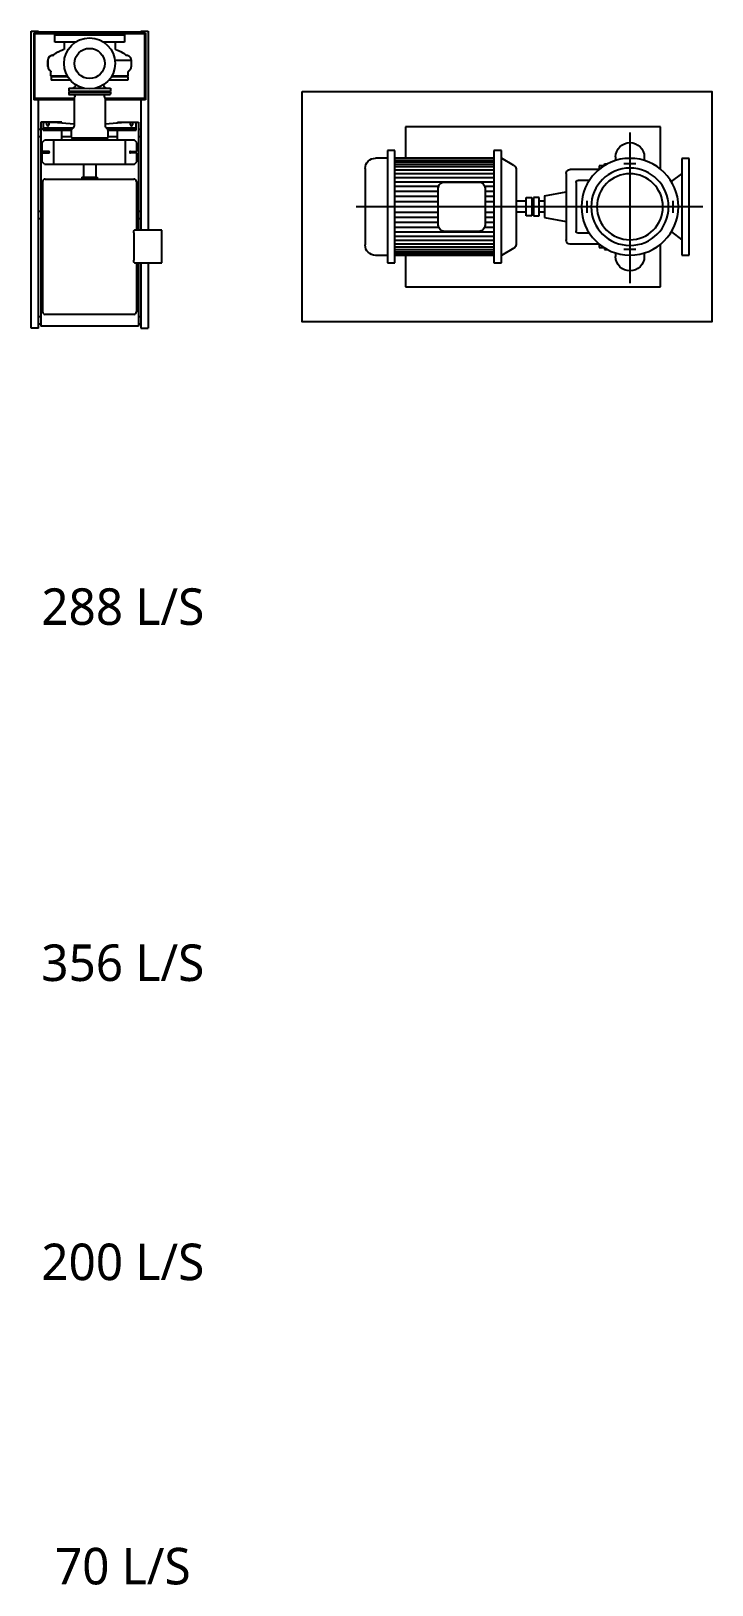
# Model space of a CAD drawing. Header units: millimetres. Extents: x -69706 to 52883, y -6882 to 68885.
# Drawn here: x 16479 to 20201, y 55364 to 63867 of the extents above; entities that cross this region are included whole.
import ezdxf
from ezdxf.enums import TextEntityAlignment as Align

# ---------------------------------------------------------------- set-up
doc = ezdxf.new("R2010")
doc.units = ezdxf.units.MM
doc.linetypes.add('CENTER2', pattern=[28.575, 19.05, -3.175, 3.175, -3.175])
doc.layers.add('B2F-H-EQ-P-T20001$0$H-EQ-TXT-機房', color=7, linetype='Continuous')
doc.layers.add('B2F-H-EQ-P-T20001$0$M-HVAC-EQPM', color=134, linetype='Continuous')
doc.layers.add('M-HVAC-CHILLER', color=1, linetype='CENTER2', lineweight=25)
doc.layers.add('M-HVAC-PUMPS', color=1, linetype='CENTER2', lineweight=25)
doc.styles.add('B2F-H-EQ-P-T20001$0$LK-TXT', font='Microsoft JhengHei.ttf')

# ---------------------------------------------------------------- blocks, each defined once
blk = doc.blocks.new('A$C73B022B9')
at = {"layer": 'M-HVAC-PUMPS', "linetype": 'ByBlock'}
for p, q in [((0, -35.3), (0, -1238)), ((-189.2, -116.9), (-189.2, -88.6)), ((-189.2, -88.6), (189.2, -88.6)), ((189.2, -116.9), (-189.2, -116.9)), ((-98.1, -158.3), (-129, -116.9)), ((98.1, -158.3), (129, -116.9)), ((189.2, -88.6), (189.2, -116.9)), ((23.6, -152.4), (-23.6, -152.4)), ((-312.5, -1196.8), (-312.5, -200.7)), ((-312.5, -200.7), (-146.9, -200.7)), ((146.9, -200.7), (312.5, -200.7)), ((312.5, -200.7), (312.5, -1196.8)), ((-180.7, -264), (-194.7, -264)), ((-167.7, -296.5), (-167.7, -343.7)), ((167.7, -296.5), (167.7, -343.7)), ((194.7, -264), (180.7, -264)), ((289.7, -320.1), (-298.7, -320.1)), ((-180.7, -376.2), (-194.7, -376.2)), ((-167.6, -419), (-167.6, -407.9)), ((-159.5, -419), (-167.6, -419)), ((-159.5, -440.1), (-159.5, -421.9)), ((159.5, -421.9), (159.5, -440.1)), ((161.3, -419), (167.6, -419)), ((167.6, -419), (167.6, -407.9)), ((194.7, -376.2), (180.7, -376.2)), ((-146.3, -440.1), (-159.5, -440.1)), ((-145.7, -440.1), (-145.7, -553.2)), ((-102.7, -479.1), (-102.7, -522.4)), ((102.7, -479.1), (102.7, -522.4)), ((145.7, -440.1), (145.7, -553.2)), ((159.5, -440.1), (146.3, -440.1)), ((94.6, -530.5), (-94.6, -530.5)), ((23.6, -487.8), (-23.6, -487.8)), ((129.5, -569.4), (-129.5, -569.4)), ((-42.3, -653.9), (-58.1, -569.4)), ((42.3, -653.9), (58.1, -569.4)), ((42.3, -653.9), (-42.3, -653.9)), ((-21.3, -653.9), (-21.3, -675.1)), ((21.3, -653.9), (21.3, -675.1)), ((-35.5, -697.3), (-35.5, -675.1)), ((-35.5, -675.1), (35.5, -675.1)), ((35.5, -697.3), (-35.5, -697.3)), ((35.5, -703.4), (-35.5, -703.4)), ((-35.5, -703.4), (-35.5, -725.6)), ((-35.5, -725.6), (35.5, -725.6)), ((-21.3, -725.6), (-21.3, -764.8)), ((21.3, -725.6), (21.3, -764.8)), ((35.5, -675.1), (35.5, -697.3)), ((35.5, -725.6), (35.5, -703.4)), ((-161.7, -772.9), (-189.9, -821.8)), ((147.7, -764.8), (-147.7, -764.8)), ((161.7, -772.9), (189.9, -821.8)), ((-219.5, -851.4), (-219.5, -821.8)), ((-219.5, -821.8), (219.5, -821.8)), ((219.5, -821.8), (219.5, -851.4)), ((219.5, -851.4), (-219.5, -851.4)), ((-189.9, -851.4), (-189.9, -1238)), ((-187.1, -1238), (-187.1, -851.4)), ((-182.6, -1238), (-182.6, -851.4)), ((-176, -1238), (-176, -851.4)), ((-167.4, -1238), (-167.4, -851.4)), ((-156.9, -1238), (-156.9, -851.4)), ((-144.6, -1238), (-144.6, -851.4)), ((-130.5, -1238), (-130.5, -851.4)), ((-114.9, -1238), (-114.9, -851.4)), ((-98, -1238), (-98, -851.4)), ((-96.7, -910.2), (-96.7, -1044.5)), ((-79.8, -887.1), (-79.8, -851.4)), ((72.3, -885.9), (-72.3, -885.9)), ((-60.7, -885.9), (-60.7, -851.4)), ((-40.9, -885.9), (-40.9, -851.4)), ((-20.6, -885.9), (-20.6, -851.4)), ((20.6, -885.9), (20.6, -851.4)), ((40.9, -885.9), (40.9, -851.4)), ((60.7, -885.9), (60.7, -851.4)), ((79.8, -887.1), (79.8, -851.4)), ((96.7, -1044.5), (96.7, -910.2)), ((98, -1238), (98, -851.4)), ((114.9, -1238), (114.9, -851.4)), ((130.5, -1238), (130.5, -851.4)), ((144.6, -1238), (144.6, -851.4)), ((156.9, -1238), (156.9, -851.4)), ((165.9, -1238), (165.9, -851.4)), ((176, -1238), (176, -851.4)), ((182.6, -1238), (182.6, -851.4)), ((189.9, -851.4), (189.9, -1238)), ((-79.8, -1238), (-79.8, -1067.7)), ((-72.3, -1068.9), (72.3, -1068.9)), ((-60.7, -1238), (-60.7, -1068.9)), ((-40.9, -1238), (-40.9, -1068.9)), ((-20.6, -1238), (-20.6, -1068.9)), ((20.6, -1238), (20.6, -1068.9)), ((40.9, -1238), (40.9, -1068.9)), ((60.7, -1238), (60.7, -1068.9)), ((79.8, -1238), (79.8, -1067.7)), ((-189.9, -1196.8), (-312.5, -1196.8)), ((312.5, -1196.8), (189.9, -1196.8)), ((-219.5, -1267.5), (-219.5, -1238)), ((-219.5, -1238), (219.5, -1238)), ((219.5, -1267.5), (-219.5, -1267.5)), ((-189.9, -1267.5), (-189.9, -1313.6)), ((0, -1238), (0, -1389.4)), ((189.9, -1267.5), (189.9, -1313.6)), ((219.5, -1238), (219.5, -1267.5)), ((149.4, -1354.1), (-149.4, -1354.1))]:
    blk.add_line(p, q, dxfattribs=at)
blk.add_lwpolyline([(450, -1600), (450, 0), (-450, 0), (-450, -1600)], close=True, dxfattribs=at)
for radius in [189.2, 151.2, 129]:
    blk.add_circle((0, -320.1), radius, dxfattribs=at)
for centre, radius, start, end in [((-194.7, -320.1), 56.1, 90, 270), ((194.7, -320.1), 56.1, 270, 90), ((-94.6, -522.4), 8.11, 180, 270), ((94.6, -522.4), 8.11, 270, 0), ((-129.5, -553.2), 16.2, 180, 270), ((129.5, -553.2), 16.2, 270, 0), ((-147.7, -781), 16.2, 90, 150), ((147.7, -781), 16.2, 30, 90), ((-72.3, -910.2), 24.3, 90, 180), ((72.3, -910.2), 24.3, 0, 90), ((-72.3, -1044.5), 24.3, 180, 270), ((72.3, -1044.5), 24.3, 270, 0), ((-149.4, -1313.6), 40.6, 180, 270), ((149.4, -1313.6), 40.6, 270, 0)]:
    blk.add_arc(centre, radius, start, end, dxfattribs=at)
blk = doc.blocks.new('B2F-H-EQ-P-T20001$0$CWP-B2C01~04-6200LPM-350KPA')
at = {"color": 0}
for p, q in [((0, 599.2), (0, 639.4)), ((0, 639.4), (1626, 639.4)), ((0, 599.2), (1248.2, 599.2)), ((24, 599.2), (24, 586.5)), ((62.1, 586.5), (62.1, 599.2)), ((599.7, 599.2), (599.7, 586.5)), ((640, 599.2), (640, 586.5)), ((1048.3, 599.2), (1048.3, 586.5)), ((1088.6, 599.2), (1088.6, 586.5)), ((1615, 624.6), (1249.9, 624.6)), ((1249.9, 404.3), (1249.9, 624.6)), ((1257.8, 619.8), (1613.5, 619.8)), ((1257.8, 404.3), (1257.8, 619.8)), ((1613.5, 619.8), (1613.5, 129.2)), ((1615, 624.6), (1615, 14.8)), ((1619.6, 599.2), (1626, 599.2)), ((1619.6, 40.2), (1619.6, 599.2)), ((1626, 639.4), (1626, 599.2)), ((10.4, 52.9), (10.4, 586.5)), ((1128.3, 586.5), (10.4, 586.5)), ((75.9, 77.1), (75.9, 562.4)), ((802.1, 576.4), (90, 576.4)), ((816.2, 562.4), (816.2, 77.1)), ((897.1, 565.8), (909.8, 578.5)), ((897.1, 565.8), (897.1, 73.6)), ((897.1, 515), (1029.7, 515)), ((909.8, 578.5), (959, 578.5)), ((959, 578.5), (959, 543.6)), ((967.7, 578.5), (1017, 578.5)), ((967.7, 543.6), (967.7, 578.5)), ((1017, 578.5), (1029.7, 565.8)), ((1029.7, 73.6), (1029.7, 565.8)), ((1084.7, 573.8), (1084.7, 419.8)), ((1084.7, 573.8), (1094.2, 573.8)), ((1092.6, 573.8), (1092.6, 414.5)), ((1094.2, 412.9), (1094.2, 573.8)), ((1124.4, 573.7), (1094.2, 573.7)), ((1113.3, 553.8), (1124.4, 553.8)), ((1124.4, 542.7), (1113.3, 542.7)), ((1116, 404.3), (1126, 516.5)), ((1126, 555.4), (1126, 572.1)), ((1126, 516.5), (1126, 541.1)), ((1128.3, 472.1), (1128.3, 586.5)), ((1378.2, 529.3), (1357.6, 529.3)), ((1357.6, 425.4), (1357.6, 529.3)), ((1378.2, 529.3), (1378.2, 440.2)), ((1378.6, 440.4), (1378.6, 530.6)), ((1380.2, 530.8), (1403.4, 530.8)), ((1403.7, 530.8), (1403.4, 530.8)), ((1406.1, 531.6), (1403.7, 530.8)), ((1407, 532.3), (1406.1, 531.6)), ((1406.9, 532.3), (1407, 532.3)), ((1433.6, 547.6), (1431.8, 547.6)), ((1432.2, 547.4), (1465.8, 547.4)), ((1436.4, 547.6), (1433.6, 547.6)), ((1440, 547.6), (1436.4, 547.6)), ((1445.7, 547.7), (1440, 547.6)), ((1451.2, 547.7), (1445.7, 547.7)), ((1453.5, 547.7), (1451.2, 547.7)), ((1454.5, 547.7), (1453.5, 547.7)), ((1455.5, 547.6), (1454.5, 547.7)), ((1456.5, 547.6), (1455.5, 547.6)), ((1457.5, 547.6), (1456.5, 547.6)), ((1463.4, 547.6), (1461.7, 547.6)), ((1466.2, 547.6), (1466.2, 547.6)), ((1492.8, 525.5), (1492.7, 525.8)), ((1492.8, 525.2), (1492.8, 525.5)), ((1492.9, 525), (1492.8, 525.2)), ((1492.9, 524.7), (1492.9, 525)), ((1492.9, 524.4), (1492.9, 524.7)), ((1493, 524), (1492.9, 524.4)), ((1493.1, 523.5), (1493, 524)), ((1493.2, 522.9), (1493.1, 523.5)), ((1493.2, 522.6), (1493.2, 522.9)), ((1493.2, 522.5), (1493.2, 522.6)), ((1493.2, 522.6), (1493.2, 522.6)), ((1493.2, 522.5), (1493.2, 522.5)), ((1493.2, 522.5), (1493.2, 522.5)), ((1565.9, 396), (1565.9, 510.2)), ((1565.9, 510.2), (1604.9, 510.2)), ((1604.9, 510.2), (1604.9, 129.2)), ((1029.7, 472.1), (1084.7, 472.1)), ((1049.9, 472.1), (1049.9, 419.8)), ((1122, 472.1), (1128.3, 472.1)), ((1278, 208.6), (1278, 430.9)), ((1292.3, 434), (1281.2, 434)), ((1292.3, 434), (1292.3, 205.4)), ((1295.5, 427.7), (1292.3, 427.7)), ((1312.9, 434), (1295.5, 434)), ((1295.5, 205.4), (1295.5, 434)), ((1312.9, 434), (1312.9, 351.3)), ((1505.4, 503.4), (1505.9, 503.2)), ((1517.9, 476.7), (1516.6, 479.4)), ((1516.7, 479.3), (1516.6, 479.4)), ((1520.1, 472), (1517.9, 476.7)), ((1565.9, 459.4), (1525.8, 459.4)), ((1604.9, 471.2), (1606.9, 471.2)), ((1606.9, 471.2), (1606.9, 168.2)), ((826.7, 361.9), (816.2, 361.9)), ((826.7, 361.9), (826.7, 277.5)), ((897.1, 353.1), (826.7, 353.1)), ((1038.1, 340.4), (1029.7, 340.4)), ((1038.9, 341.2), (1040.5, 342.7)), ((1038.9, 326.9), (1038.9, 341.2)), ((1040.5, 222.9), (1040.5, 416.6)), ((1084.7, 419.8), (1043.7, 419.8)), ((1101, 406.1), (1089.2, 417.9)), ((1259, 404.3), (1105.5, 404.3)), ((826.7, 277.5), (816.2, 277.5)), ((897.1, 286.3), (826.7, 286.3)), ((1038.1, 299.1), (1029.7, 299.1)), ((1040.5, 326.9), (1034.1, 326.9)), ((1034.1, 312.5), (1034.1, 326.9)), ((1040.5, 319.7), (1034.1, 319.7)), ((1034.1, 312.5), (1040.5, 312.5)), ((1038.9, 298.3), (1038.9, 312.5)), ((1038.9, 298.3), (1040.5, 296.7)), ((1312.9, 288.1), (1312.9, 205.4)), ((1084.7, 219.7), (1043.7, 219.7)), ((1049.9, 219.7), (1049.9, 167.3)), ((1084.7, 219.7), (1084.7, 65.6)), ((1101, 233.3), (1089.2, 221.5)), ((1092.6, 224.9), (1092.6, 65.6)), ((1094.2, 65.6), (1094.2, 226.5)), ((1259, 235.2), (1105.5, 235.2)), ((1126, 122.7), (1116, 235)), ((1249.9, 14.8), (1249.9, 235.2)), ((1257.8, 19.6), (1257.8, 235.2)), ((1292.3, 205.4), (1281.2, 205.4)), ((1295.5, 211.7), (1292.3, 211.7)), ((1312.9, 205.4), (1295.5, 205.4)), ((1357.6, 110.1), (1357.6, 214)), ((1378.2, 199.2), (1378.2, 110.1)), ((1378.6, 108.2), (1378.6, 199)), ((1524.4, 176.3), (1525.5, 178.7)), ((1525.5, 178.7), (1526.1, 180)), ((1565.9, 180), (1526.1, 180)), ((1565.9, 129.2), (1565.9, 243.4)), ((1029.7, 124.5), (897.1, 124.5)), ((959, 60.9), (959, 95.8)), ((967.7, 95.8), (967.7, 60.9)), ((1029.7, 167.3), (1084.7, 167.3)), ((1113.3, 96.5), (1124.4, 96.5)), ((1124.4, 85.4), (1113.3, 85.4)), ((1122, 167.3), (1128.3, 167.3)), ((1126, 98.1), (1126, 122.7)), ((1128.3, 167.3), (1128.3, 52.9)), ((1378.2, 110.1), (1357.6, 110.1)), ((1378.6, 108.2), (1379.5, 108)), ((1380.2, 108), (1403.4, 108)), ((1432.2, 91.4), (1465.8, 91.4)), ((1465.8, 91.4), (1465.9, 92.3)), ((1465.8, 91.4), (1465.8, 92)), ((1492.7, 115.3), (1492.8, 115.6)), ((1492.7, 115.1), (1492.7, 115.3)), ((1492.8, 116.1), (1492.9, 116.4)), ((1492.8, 115.8), (1492.8, 116.1)), ((1492.8, 115.6), (1492.8, 115.8)), ((1492.9, 116.8), (1493.1, 117.9)), ((1492.9, 116.4), (1492.9, 116.8)), ((1493.1, 118.1), (1493.1, 118)), ((1493.1, 118), (1493.1, 118.1)), ((1493.1, 117.9), (1493.1, 118)), ((1493.8, 120.6), (1494.5, 122)), ((1505.4, 135.5), (1506, 136.7)), ((1506, 136.7), (1510.2, 145.9)), ((1510.2, 145.9), (1515.5, 157.2)), ((1515.5, 157.2), (1517.8, 162.1)), ((1604.9, 129.2), (1565.9, 129.2)), ((1606.9, 168.2), (1604.9, 168.2)), ((1613.5, 129.2), (1613.5, 19.6)), ((0, 40.2), (0, 0)), ((358.5, 40.2), (0, 40.2)), ((358.5, 0), (0, 0)), ((358.5, 52.9), (10.4, 52.9)), ((24, 52.9), (24, 40.2)), ((62.1, 40.2), (62.1, 52.9)), ((358.5, 63), (90, 63)), ((358.5, 73.9), (358.5, -75.8)), ((522.3, 78.6), (372.6, 78.6)), ((536.4, -75.8), (536.4, 73.9)), ((802.1, 63), (536.4, 63)), ((1128.3, 52.9), (536.4, 52.9)), ((1249.9, 40.2), (536.4, 40.2)), ((1626, 0), (536.4, 0)), ((599.7, 52.9), (599.7, 40.2)), ((640, 52.9), (640, 40.2)), ((897.1, 73.6), (909.8, 60.9)), ((909.8, 60.9), (959, 60.9)), ((967.7, 60.9), (1017, 60.9)), ((1017, 60.9), (1029.7, 73.6)), ((1048.3, 52.9), (1048.3, 40.2)), ((1084.7, 65.6), (1094.2, 65.6)), ((1088.6, 52.9), (1088.6, 40.2)), ((1094.2, 65.6), (1124.4, 65.6)), ((1126, 67.1), (1126, 83.8)), ((1615, 14.8), (1249.9, 14.8)), ((1613.5, 19.6), (1257.8, 19.6)), ((1626, 40.2), (1619.6, 40.2)), ((1626, 40.2), (1626, 0)), ((358.5, -75.8), (536.4, -75.8))]:
    blk.add_line(p, q, dxfattribs=at)
for points in [[(1431.8, 547.6), (1426.4, 547), (1419.5, 544.6), (1413.7, 540.7), (1409.4, 536.2), (1407.1, 532.5), (1406.9, 532.3)], [(1459.2, 547.6), (1458.8, 547.6), (1458.4, 547.6), (1457.5, 547.6)], [(1460.2, 547.6), (1459.9, 547.6), (1459.2, 547.6)], [(1461.7, 547.6), (1461.1, 547.6), (1460.9, 547.6), (1460.2, 547.6)], [(1466.2, 547.6), (1465.1, 547.6), (1463.4, 547.6)], [(1466.6, 547.6), (1466.2, 547.6), (1466.2, 547.6)], [(1492.7, 525.8), (1492.7, 525.9), (1492.6, 526.1), (1492.6, 526.3), (1492.6, 526.5), (1492.5, 526.7), (1492.5, 526.9), (1492.4, 527.1), (1492.4, 527.3), (1492.3, 527.6), (1492.2, 527.9), (1492.2, 528.1), (1492.1, 528.4), (1492, 528.7), (1491.9, 529), (1491.8, 529.4), (1491.7, 529.7), (1491.5, 530.1), (1491.4, 530.5), (1491.3, 530.8), (1491.1, 531.2), (1490.9, 531.6), (1490.8, 532.1), (1490.6, 532.5), (1490.4, 532.9), (1490.1, 533.4), (1489.9, 533.8), (1489.6, 534.3), (1489.4, 534.8), (1489.1, 535.3), (1488.8, 535.7), (1488.4, 536.2), (1488.1, 536.7), (1487.8, 537.1), (1487.4, 537.6), (1487, 538), (1486.7, 538.5), (1486.3, 538.9), (1485.9, 539.3), (1485.5, 539.7), (1485.1, 540.1), (1484.7, 540.5), (1484.3, 540.9), (1483.9, 541.2), (1483.5, 541.5), (1483.1, 541.9), (1482.7, 542.2), (1482.3, 542.5), (1482, 542.7), (1481.6, 543), (1481.2, 543.3), (1480.8, 543.5), (1480.4, 543.8), (1480, 544), (1479.6, 544.2), (1479.2, 544.4), (1478.9, 544.6), (1478.5, 544.8), (1478.1, 545), (1477.7, 545.2), (1477.4, 545.3), (1477, 545.5), (1476.6, 545.6), (1476.3, 545.8), (1475.9, 545.9), (1475.5, 546), (1475.2, 546.2), (1474.8, 546.3), (1474.5, 546.4), (1474.1, 546.5), (1473.8, 546.6), (1473.5, 546.7), (1473.1, 546.8), (1472.8, 546.8), (1472.5, 546.9), (1472.1, 547), (1471.8, 547.1), (1471.5, 547.1), (1471.2, 547.2), (1470.9, 547.2), (1470.6, 547.3), (1470.3, 547.3), (1470, 547.4), (1469.7, 547.4), (1469.4, 547.4), (1469.1, 547.5), (1468.8, 547.5), (1468.5, 547.5), (1468.3, 547.5), (1468, 547.5), (1467.7, 547.6), (1467.4, 547.6), (1467.2, 547.6), (1466.9, 547.6), (1466.6, 547.6)], [(1496.6, 515.2), (1496.2, 515.8), (1495.8, 516.6), (1495.2, 517.5), (1494.5, 518.8), (1494, 520.1), (1493.6, 521.2), (1493.3, 522), (1493.3, 522.4), (1493.2, 522.5)], [(1498.4, 513.2), (1498.2, 513.4), (1497.8, 513.8), (1497.4, 514.2), (1497, 514.7), (1496.6, 515.2)], [(1505.9, 503.2), (1505.2, 504.5), (1504.1, 506.6), (1502.8, 508.5), (1501.4, 510.2), (1500, 511.7), (1498.7, 512.9), (1498.4, 513.2)], [(1507.3, 499.8), (1506.3, 502.2), (1505.9, 503.2)], [(1516.6, 479.4), (1515.8, 481.3), (1514, 485), (1512.6, 488.2), (1511.1, 491.3), (1509.8, 494.4), (1508.5, 497.2), (1507.3, 499.8)], [(1525.9, 459.4), (1525.1, 461.3), (1520.1, 472)], [(1520.6, 168.1), (1521.9, 170.9), (1524.4, 176.3)], [(1403.4, 108), (1404.8, 107.8), (1407, 106.9), (1408.6, 105.2), (1408.8, 104.8)], [(1408.8, 104.8), (1408.9, 104.8), (1409, 104.5), (1409.2, 104.3), (1409.3, 104), (1409.5, 103.7), (1409.7, 103.4), (1409.9, 103.1), (1410.1, 102.8), (1410.4, 102.5), (1410.6, 102.2), (1410.8, 101.9), (1411.1, 101.5), (1411.3, 101.2), (1411.6, 100.9), (1411.9, 100.6), (1412.2, 100.3), (1412.5, 99.9), (1412.8, 99.6), (1413.1, 99.3), (1413.4, 99), (1413.7, 98.7), (1414, 98.4), (1414.4, 98.1), (1414.7, 97.8), (1415.1, 97.5), (1415.4, 97.2), (1415.8, 96.9), (1416.2, 96.6), (1416.6, 96.3), (1417.1, 96), (1417.5, 95.7), (1418, 95.4), (1418.4, 95.1), (1418.9, 94.9), (1419.4, 94.6), (1420, 94.3), (1420.5, 94), (1421.1, 93.8), (1421.6, 93.5), (1422.2, 93.3), (1422.8, 93.1), (1423.4, 92.8), (1424, 92.6), (1424.6, 92.5), (1425.3, 92.3), (1425.9, 92.1), (1426.6, 92), (1427.2, 91.8), (1427.9, 91.7), (1428.6, 91.6), (1429.3, 91.5), (1430.1, 91.5), (1430.8, 91.4), (1431.5, 91.4), (1432.2, 91.4)], [(1465.8, 91.4), (1470.4, 91.8), (1471.2, 91.9), (1472, 92.1), (1472.8, 92.3), (1473.6, 92.5), (1474.3, 92.8), (1475.1, 93), (1475.8, 93.3), (1476.5, 93.6), (1477.1, 93.9), (1477.8, 94.2), (1478.4, 94.5), (1479, 94.8), (1479.6, 95.2), (1480.2, 95.6), (1480.8, 95.9), (1481.4, 96.3), (1481.9, 96.7), (1482.5, 97.1), (1483, 97.6), (1483.5, 98), (1484, 98.4), (1484.5, 98.9), (1485, 99.3), (1485.4, 99.8), (1485.8, 100.3), (1486.3, 100.8), (1486.7, 101.2), (1487.1, 101.7), (1487.4, 102.2), (1487.8, 102.7), (1488.1, 103.2), (1488.5, 103.7), (1488.8, 104.2), (1489.1, 104.7), (1489.4, 105.2), (1489.6, 105.7), (1489.9, 106.2), (1490.1, 106.7), (1490.4, 107.2), (1490.6, 107.7), (1490.8, 108.2), (1491, 108.6), (1491.2, 109.1), (1491.3, 109.6), (1491.5, 110.1), (1491.7, 110.6), (1491.8, 111), (1491.9, 111.5), (1492, 111.9), (1492.1, 112.4), (1492.2, 112.8), (1492.3, 113.2), (1492.4, 113.6), (1492.5, 114), (1492.5, 114.4), (1492.6, 114.8), (1492.6, 115.1), (1492.7, 115.5), (1492.7, 115.9), (1492.7, 116.2), (1492.7, 116.5)], [(1492.4, 113.4), (1492.4, 113.5), (1492.4, 113.7), (1492.5, 113.9), (1492.5, 114.1), (1492.5, 114.3), (1492.6, 114.5), (1492.6, 114.6), (1492.6, 114.8), (1492.7, 115.1)], [(1492.7, 116.5), (1493.2, 118.9), (1494.3, 121.7), (1496, 124.2), (1497.6, 125.6)], [(1493.1, 118.1), (1493.2, 118.7), (1493.8, 120.6)], [(1493.1, 118), (1493.1, 118.1), (1493.1, 118.1)], [(1497.6, 125.6), (1497.8, 125.8), (1500, 127.7), (1502, 130), (1503.9, 132.6), (1505.4, 135.5)], [(1517.8, 162.1), (1519.9, 166.6), (1520.6, 168.1)]]:
    blk.add_lwpolyline(points, dxfattribs=at)
for radius in [139.7, 82.6]:
    blk.add_circle((1448.9, 319.7), radius, dxfattribs=at)
for centre, radius, start, end in [((90, 562.4), 14.1, 90, 180), ((802.1, 562.4), 14.1, 0, 90), ((963.4, 543.6), 4.36, 180, 360), ((1113.3, 548.3), 5.56, 90, 270), ((1124.4, 572.1), 1.59, 0, 90), ((1124.4, 555.4), 1.59, 270, 0), ((1124.4, 541.1), 1.59, 0, 90), ((1380.2, 524.5), 6.36, 90.0552, 104.4691), ((1403.3, 537.2), 6.39, 278.69684, 295.50677), ((1403.4, 537.2), 6.33, 295.54623, 312.65339), ((1403.3, 537.2), 6.4, 312.68773, 329.82048), ((1465.8, 520.4), 27, 4.13078, 90.01667), ((1505.4, 523.3), 12.7, 184.15124, 231.90705), ((1481, 492), 27, 25.02339, 51.98012), ((1281.2, 430.9), 3.18, 90, 180), ((1038.1, 341.1), 0.788, 270, 0.91683), ((1043.7, 416.6), 3.18, 90, 180), ((1084.7, 413.4), 6.35, 45, 90), ((1105.5, 410.6), 6.35, 225, 270), ((1259, 397.9), 6.35, 39.87518, 90), ((1270, 407.1), 8, 219.87518, 0), ((1336, 417.4), 23.3, 187.42089, 257.78422), ((1038.1, 298.3), 0.788, 59.69439, 90), ((1043.7, 222.9), 3.18, 180, 270), ((1084.7, 226), 6.35, 270, 315), ((1105.5, 228.8), 6.35, 90, 135), ((1259, 241.5), 6.35, 270, 320.12482), ((1270, 232.3), 8, 0, 140.12482), ((1281.2, 208.6), 3.18, 180, 270), ((1336, 222), 23.3, 102.21578, 172.57911), ((963.4, 95.8), 4.36, 0, 180), ((1113.3, 91), 5.56, 90, 270), ((1124.4, 98.1), 1.59, 270, 0), ((1124.4, 83.8), 1.59, 0, 90), ((90, 77.1), 14.1, 180, 270), ((802.1, 77.1), 14.1, 270, 0), ((1124.4, 67.1), 1.59, 270, 0)]:
    blk.add_arc(centre, radius, start, end, dxfattribs=at)
for points, knots in [([(1432.2, 547.4), (1431, 547.4), (1429.2, 547.3), (1426.9, 546.9), (1424.6, 546.4), (1421.8, 545.4), (1419.2, 544.1), (1417.2, 542.9), (1415.8, 541.9), (1414.4, 540.8), (1413.1, 539.6), (1411.9, 538.3), (1410.4, 536.5), (1409.4, 535), (1408.8, 534)], [0, 0, 0, 0, 0.125018, 0.187581, 0.250116, 0.375095, 0.500068, 0.562579, 0.625087, 0.68759, 0.750091, 0.812591, 0.875081, 1, 1, 1, 1]), ([(1465.9, 92.3), (1465.9, 92.5), (1465.9, 92.9), (1465.8, 93.8), (1465.8, 94.9), (1465.8, 96.1), (1465.8, 97.7), (1465.8, 99.9), (1465.8, 102.9), (1465.8, 106.3), (1465.8, 110.2), (1465.8, 116.1), (1465.8, 122.7), (1465.8, 129.7), (1465.8, 135.6), (1465.8, 141.8), (1465.8, 150.9), (1465.8, 157.8), (1465.8, 162.5), (1465.8, 168.5), (1465.8, 174.4), (1465.8, 180.3), (1465.8, 180.5), (1465.8, 180.8), (1465.8, 181), (1465.8, 181), (1465.8, 181), (1465.8, 181)], [0, 0, 0, 0, 0.007503, 0.016652, 0.039865, 0.053915, 0.069585, 0.105749, 0.148279, 0.19708, 0.252046, 0.313055, 0.452657, 0.530944, 0.614661, 0.703627, 0.797644, 1, 1, 1, 1.252577, 1.252577, 1.252577, 1.263327, 1.263327, 1.263327, 1.263435, 1.263435, 1.263435, 1.263435]), ([(358.5, 73.9), (358.5, 74.1), (358.6, 74.4), (358.8, 74.8), (359.1, 75.2), (359.5, 75.6), (360.1, 76), (360.8, 76.4), (361.6, 76.8), (362.5, 77.1), (363.5, 77.5), (364.6, 77.7), (365.8, 78), (367.5, 78.3), (369.8, 78.6), (371.6, 78.6), (372.6, 78.6)], [0, 0, 0, 0, 0.026736, 0.056242, 0.090073, 0.129186, 0.174071, 0.224911, 0.281729, 0.344378, 0.412527, 0.485796, 0.563743, 0.645772, 0.819449, 1, 1, 1, 1]), ([(522.3, 78.6), (523.2, 78.6), (525.1, 78.6), (527.3, 78.3), (529, 78), (530.2, 77.7), (531.3, 77.5), (532.3, 77.1), (533.2, 76.8), (534.1, 76.4), (534.7, 76), (535.3, 75.6), (535.8, 75.2), (536.1, 74.8), (536.3, 74.4), (536.4, 74.1), (536.4, 73.9)], [0, 0, 0, 0, 0.180551, 0.354228, 0.436257, 0.514204, 0.587473, 0.655622, 0.718271, 0.775089, 0.825929, 0.870814, 0.909927, 0.943758, 0.973264, 1, 1, 1, 1])]:
    blk.add_open_spline(points, degree=3, knots=knots, dxfattribs=at)

msp = doc.modelspace()

# ---------------------------------------------------------------- block references
at = {"layer": 'B2F-H-EQ-P-T20001$0$M-HVAC-EQPM', "rotation": 90}
msp.add_blockref('B2F-H-EQ-P-T20001$0$CWP-B2C01~04-6200LPM-350KPA', (17118.096, 62240.72), dxfattribs=at)
at = {"layer": 'M-HVAC-CHILLER', "color": 6, "linetype": 'ByBlock', "xscale": -1.400000000000001, "yscale": 1.400000000000001, "zscale": 1.400000000000001, "rotation": 270}
msp.add_blockref('A$C73B022B9', (20200.805, 62905.463), dxfattribs=at)

# ---------------------------------------------------------------- texts
at = {"layer": 'B2F-H-EQ-P-T20001$0$H-EQ-TXT-機房', "style": 'B2F-H-EQ-P-T20001$0$LK-TXT'}
for s, p in [('288 L/S', (16980.115, 60717.502)), ('356 L/S', (16980.115, 58768.718)), ('200 L/S', (16980.115, 57132.027)), ('70 L/S', (16980.115, 55467.169))]:
    msp.add_text(s, height=200, dxfattribs=at).set_placement(p, align=Align.MIDDLE)

doc.saveas('drawing.dxf')
